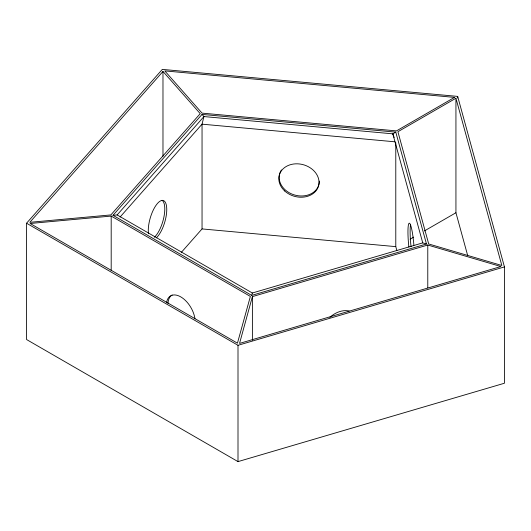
<?xml version="1.0" encoding="UTF-8"?>
<svg xmlns="http://www.w3.org/2000/svg" width="531" height="531" viewBox="0 0 531 531"><rect width="100%" height="100%" fill="white"/><g stroke="black" fill="none" stroke-linecap="round" stroke-linejoin="round"><path stroke-width="0.8" d="M251.694 295.395L252.351 293.006L422.736 242.879L426.473 243.981L395.787 132.126L202.045 114.411L112.99 215.314L251.694 295.395L426.473 243.981M252.391 296.617L239.547 343.418L500.899 266.535L427.78 245.023L252.391 296.617L252.391 340.285M26.55 223.219L162.313 69.388L457.669 96.396L504.45 266.92L504.45 383.229L238.001 461.612L26.55 339.528L26.55 223.219L238.001 345.303L504.45 266.92M162.977 71.439L29.816 222.323L110.873 214.916L200.233 113.654L162.977 71.439L162.977 156.293M112.99 215.314L117.132 214.936L203.944 116.568L392.821 133.839L395.787 132.126M120.092 217.026L202.045 124.168L203.944 116.568L202.045 114.411M181.27 252.457L202.045 228.921L202.045 124.168L394.958 141.81M455.937 98.228L397.911 131.728L428.703 243.975L501.828 265.487L455.937 98.228L455.937 212.739L467.738 255.75M410.091 239.209L413.669 237.145M424.415 230.939L455.937 212.739M111.191 216.077L30.128 223.485L237.443 343.179L250.373 296.431L111.191 216.077L111.191 270.445M202.045 228.921L395.787 246.636L396.856 250.532M117.132 214.936L252.351 293.006M394.168 137.496L392.821 133.839L422.736 242.879M457.669 96.396L457.669 98.043M427.78 245.023L427.78 287.862M395.787 142.706L395.787 246.636M238.001 345.303L238.001 461.612M162.088 200.287A20.351 7.547 -73.6 0 1 163.84 217.398A20.351 7.547 -73.6 0 1 154.348 237.277M329.87 317.352A20.351 14.808 -41.4 0 1 349.152 311.02M319.357 181.104A20.351 16.415 15.3 0 1 294.479 194.97A20.351 16.415 15.3 0 1 281.43 169.96M167.975 303.447A20.351 11.748 60 0 1 172.17 294.984M411.054 246.802A20.351 2.602 84.8 0 1 410.549 224.898M408.877 247.001A20.351 2.602 84.8 0 1 409.189 223.206A20.351 2.602 84.8 0 1 413.888 245.196M148.481 233.713A20.351 7.547 -73.6 0 1 156.632 204.481A20.351 7.547 -73.6 0 1 166.754 209.831A20.351 7.547 -73.6 0 1 156.313 237.855M166.568 302.703A20.351 11.748 60 0 1 180.659 296.822A20.351 11.748 60 0 1 194.957 318.806M454.503 97.392L396.471 130.898L202.045 113.123L164.789 70.902L454.503 97.392M284.702 190.974A20.351 16.415 15.3 0 0 318.328 186.6A20.351 16.415 15.3 0 0 293.709 163.999A20.351 16.415 15.3 0 0 284.702 190.974"/></g></svg>
